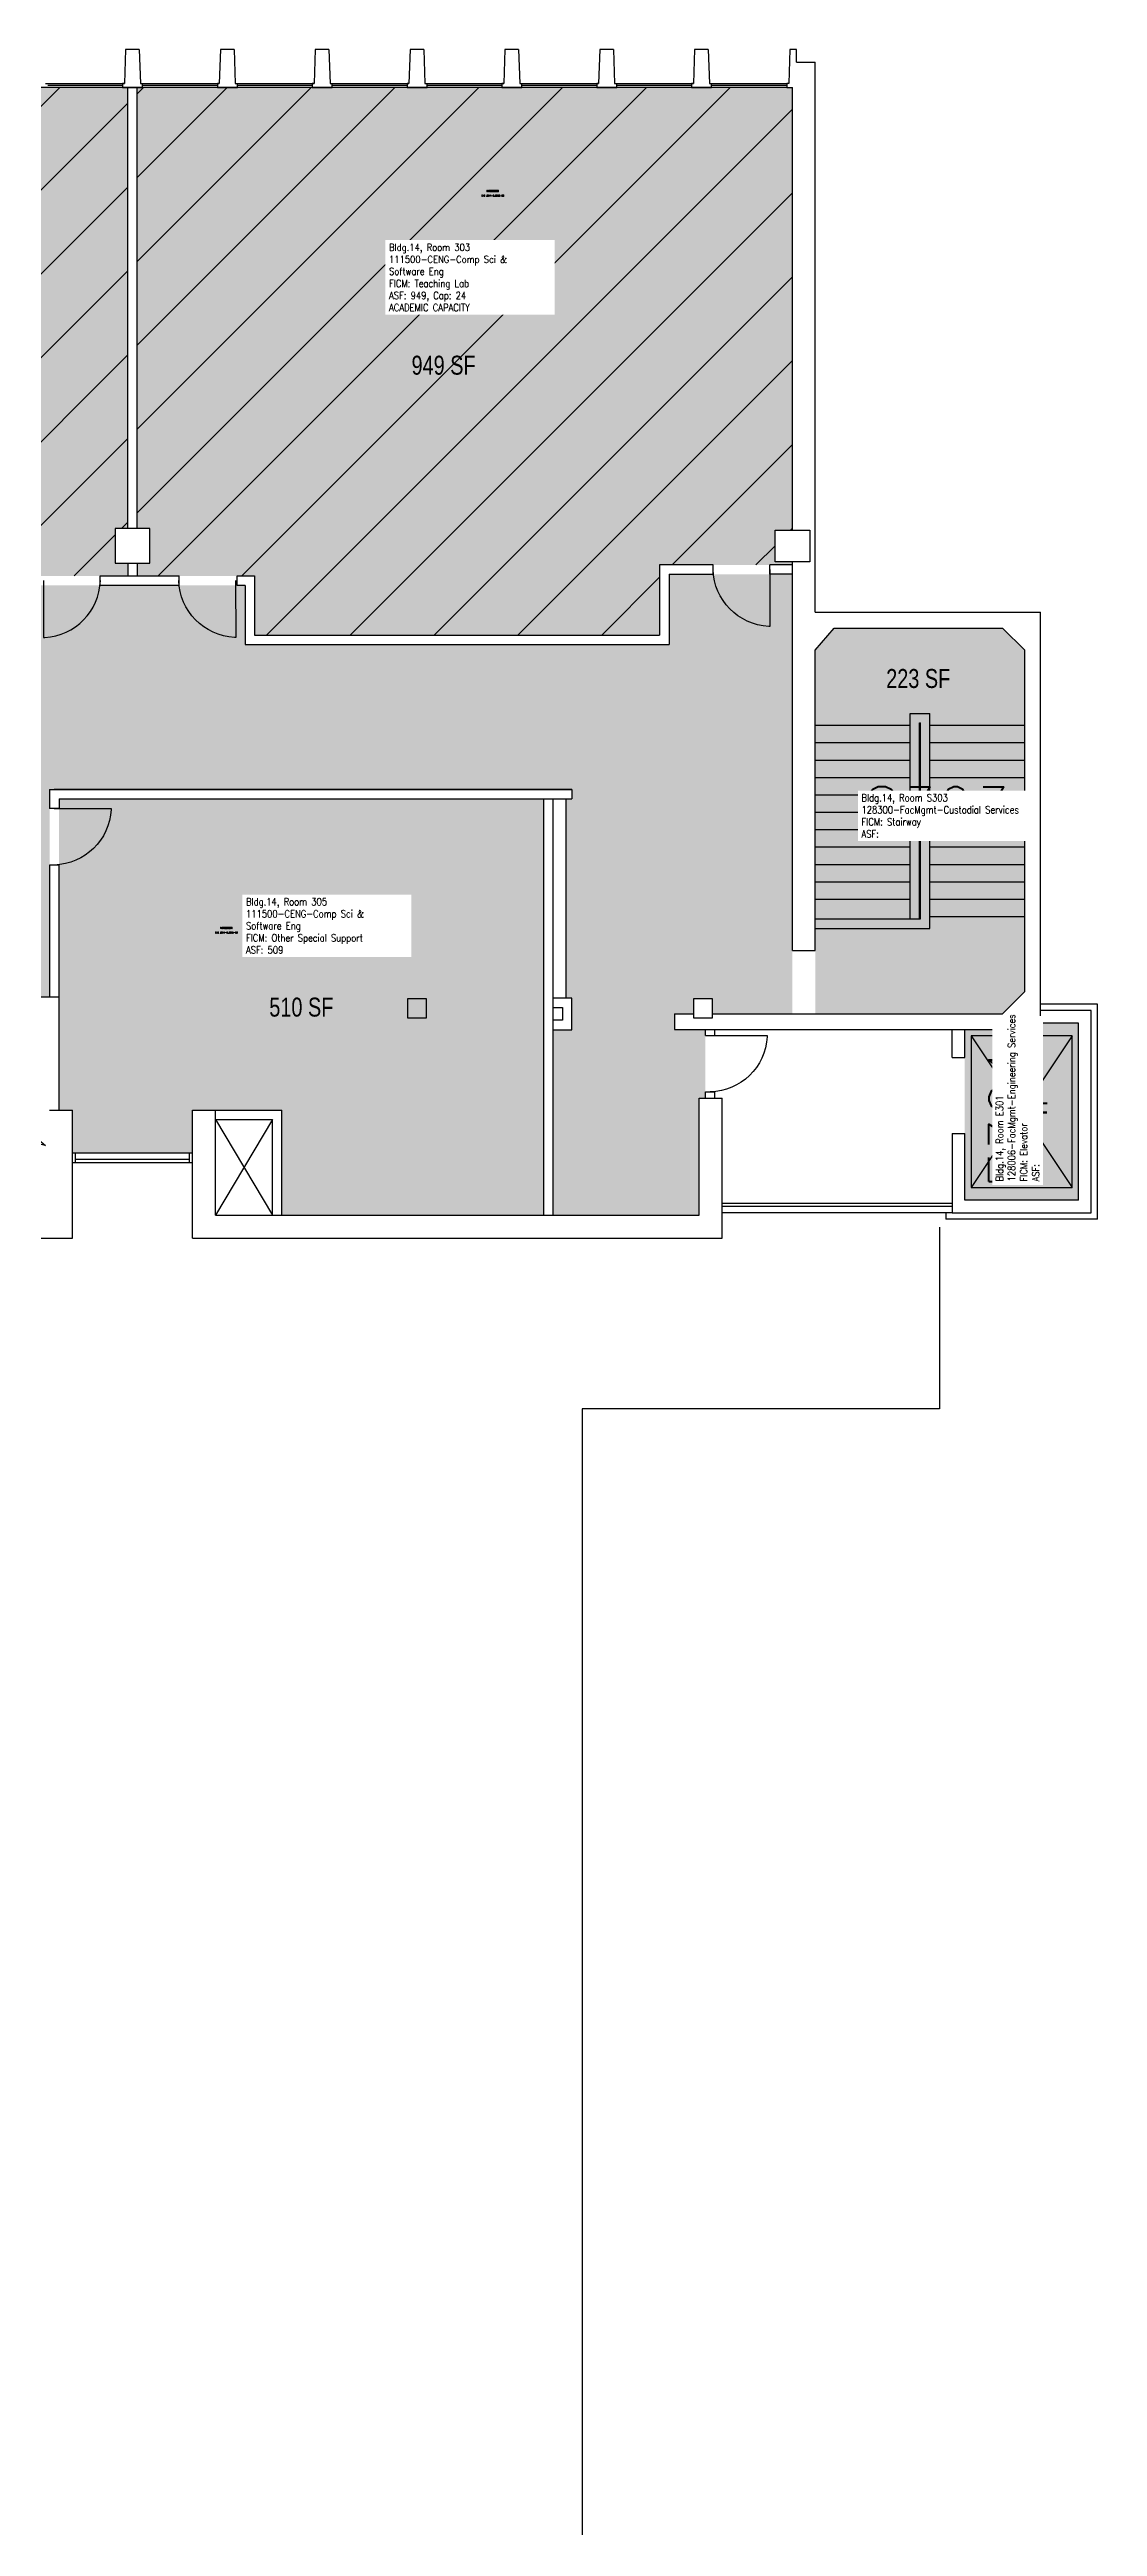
# Model space of a CAD drawing. Header units: inches. Extents: x -550 to 2079, y -844 to 2291.
# Drawn here: x 510 to 1173, y 723 to 2290 of the extents above; entities that cross this region are included whole.
import ezdxf
from ezdxf.enums import TextEntityAlignment as Align

# ---------------------------------------------------------------- set-up
doc = ezdxf.new("R2010")
doc.units = ezdxf.units.IN
doc.header["$LTSCALE"] = 100
doc.header["$MEASUREMENT"] = 0
doc.layers.get('0').update_dxf_attribs({"linetype": 'CONTINUOUS'})
for name, color, linetype in [('A-DOOR', 2, 'CONTINUOUS'), ('A-FLOR', 3, 'CONTINUOUS'), ('A-GLAZ', 1, 'CONTINUOUS'), ('A-GLAZ-SILL', 2, 'CONTINUOUS'), ('A-IDEN-CNUM', 7, 'CONTINUOUS'), ('A-IDEN-ICON', 4, 'CONTINUOUS'), ('A-IDEN-RNUM', 7, 'CONTINUOUS'), ('A-IDEN-SNUM', 4, 'CONTINUOUS'), ('A-IDEN-VNUM', 4, 'CONTINUOUS'), ('A-ROOF', 2, 'CONTINUOUS'), ('A-SITE', 3, 'CONTINUOUS'), ('A-WALL', 5, 'CONTINUOUS'), ('AREA-TEXT', 3, 'CONTINUOUS'), ('Rooms-Capacity', 4, 'CONTINUOUS'), ('Rooms-Category-Color', 7, 'CONTINUOUS'), ('Rooms-College-Color', 7, 'CONTINUOUS'), ('Rooms-Department-Color', 7, 'CONTINUOUS'), ('Rooms-Division-Color', 7, 'CONTINUOUS'), ('Rooms-Information', 7, 'CONTINUOUS')]:
    doc.layers.add(name, color=color, linetype=linetype)
doc.styles.add('AREA', font='arial.ttf', dxfattribs={"width": 0.75, "height": 18})
doc.styles.add('ROOMSNUMBER', font='TXT.SHX', dxfattribs={"height": 0.03})
doc.styles.add('ROOMVNUMBER', font='simplex.shx', dxfattribs={"width": 0.85})

# ---------------------------------------------------------------- blocks, each defined once
blk = doc.blocks.new('CPCUST')
for p, q in [((0.0262, -0.0408), (0.0446, -0.0406)), ((0.0297, -0.0341), (0.0376, -0.0302)), ((0.0376, -0.0302), (0.0533, -0.0324)), ((0.0446, -0.0406), (0.0543, -0.0505)), ((0.0533, -0.0324), (0.0745, -0.0479)), ((0.0171, -0.0639), (0.02, -0.0466)), ((0.0358, -0.0705), (0.0171, -0.0639)), ((0.1117, -0.0625), (0.0358, -0.0705)), ((0.0745, -0.0479), (0.1117, -0.0625))]:
    blk.add_line(p, q)
at = {"const_width": 0.015}
blk.add_lwpolyline([(-0.03, 0.05), (0.01, -0.0193)], dxfattribs=at)
at = {"const_width": 0.0075}
blk.add_lwpolyline([(-0.0332, 0.0481, 1), (-0.0268, 0.0519, 1)], format="xyb", close=True, dxfattribs=at)
blk.add_circle((0.0158, -0.0313), 0.0141)

msp = doc.modelspace()

# ---------------------------------------------------------------- hatches: boundary and pattern name
at = {"layer": 'Rooms-Capacity'}
h = msp.add_hatch(dxfattribs=at)
h.set_pattern_fill('ANSI31', color=256, scale=300, style=0)
h.paths.add_polyline_path([(145.5, 2266.5), (559.5, 2266.5), (559.5, 1987.5), (551.5, 1987.5), (551.5, 1965.5), (559.5, 1965.5), (559.5, 1957.5), (482.2, 1957.5), (482.2, 1920), (227.2, 1920), (227.2, 1957.5), (145.5, 1957.5), (145.5, 1965.5), (153.5, 1965.5), (153.5, 1987.5), (145.5, 1987.5)])
h = msp.add_hatch(dxfattribs=at)
h.set_pattern_fill('ANSI31', color=256, scale=300, style=0)
h.paths.add_polyline_path([(565.5, 2266.5), (980, 2266.5), (980, 1986.5), (969, 1986.5), (969, 1966.5), (980, 1966.5), (980, 1964.5), (896, 1964.5), (896, 1920), (639.7, 1920), (639.7, 1957.5), (565.5, 1957.5), (565.5, 1965.5), (573.5, 1965.5), (573.5, 1987.5), (565.5, 1987.5)])
at = {"layer": 'Rooms-Category-Color', "true_color": 0xe3f498}
for points in [[(145.5, 2266.5), (559.5, 2266.5), (559.5, 1987.5), (551.5, 1987.5), (551.5, 1965.5), (559.5, 1965.5), (559.5, 1957.5), (482.2, 1957.5), (482.2, 1920), (227.2, 1920), (227.2, 1957.5), (145.5, 1957.5), (145.5, 1965.5), (153.5, 1965.5), (153.5, 1987.5), (145.5, 1987.5)], [(565.5, 2266.5), (980, 2266.5), (980, 1986.5), (969, 1986.5), (969, 1966.5), (980, 1966.5), (980, 1964.5), (896, 1964.5), (896, 1920), (639.7, 1920), (639.7, 1957.5), (565.5, 1957.5), (565.5, 1965.5), (573.5, 1965.5), (573.5, 1987.5), (565.5, 1987.5)], [(516, 1816.4), (516, 1619.5), (524.5, 1619.5), (524.5, 1592.5), (600.5, 1592.5), (600.5, 1619.5), (657, 1619.5), (657, 1553), (822.5, 1553), (822.5, 1816.4)]]:
    msp.add_hatch(color=61, dxfattribs=at).paths.add_polyline_path(points)
at = {"layer": 'Rooms-Category-Color', "true_color": 0xadadad}
for points in [[(-275, 1958.5), (-192.8, 1958.5), (-192.8, 1914), (86.9, 1914), (86.9, 1951.5), (221.2, 1951.5), (221.2, 1914), (488.2, 1914), (488.2, 1951.5), (633.7, 1951.5), (633.7, 1914), (902, 1914), (902, 1958.5), (980, 1958.5), (980, 1680.5), (929.5, 1680.5), (929.5, 1690), (917.5, 1690), (917.5, 1680.5), (905.5, 1680.5), (905.5, 1670.5), (925, 1670.5), (925, 1627.2), (921, 1627.2), (921, 1553), (828.5, 1553), (828.5, 1670.4), (840.5, 1670.4), (840.5, 1690.4), (836.6, 1690.4), (836.6, 1816.4), (840.5, 1816.4), (840.5, 1822.4), (510, 1822.4), (510, 1691), (454, 1691), (454, 1673), (352.5, 1673), (352.5, 1691), (195, 1691), (195, 1822.4), (-172.5, 1822.4), (-172.5, 1816.4), (-160.5, 1816.4), (-160.5, 1690), (-224.5, 1690), (-224.5, 1680.5), (-275, 1680.5)], [(994.5, 1720.5), (994.5, 1680.5), (1113, 1680.5), (1127, 1694.5), (1127, 1910.5), (1113, 1924.5), (1006.5, 1924.5), (994.5, 1910.5)], [(1089, 1652.8), (1089, 1670.5), (1137, 1670.5), (1137, 1674.5), (1161, 1674.5), (1161, 1562.5), (1089, 1562.5)]]:
    msp.add_hatch(color=253, dxfattribs=at).paths.add_polyline_path(points)
at = {"layer": 'Rooms-College-Color', "true_color": 0x99d7b2}
for points in [[(145.5, 2266.5), (559.5, 2266.5), (559.5, 1987.5), (551.5, 1987.5), (551.5, 1965.5), (559.5, 1965.5), (559.5, 1957.5), (482.2, 1957.5), (482.2, 1920), (227.2, 1920), (227.2, 1957.5), (145.5, 1957.5), (145.5, 1965.5), (153.5, 1965.5), (153.5, 1987.5), (145.5, 1987.5)], [(565.5, 2266.5), (980, 2266.5), (980, 1986.5), (969, 1986.5), (969, 1966.5), (980, 1966.5), (980, 1964.5), (896, 1964.5), (896, 1920), (639.7, 1920), (639.7, 1957.5), (565.5, 1957.5), (565.5, 1965.5), (573.5, 1965.5), (573.5, 1987.5), (565.5, 1987.5)], [(516, 1816.4), (516, 1619.5), (524.5, 1619.5), (524.5, 1592.5), (600.5, 1592.5), (600.5, 1619.5), (657, 1619.5), (657, 1553), (822.5, 1553), (822.5, 1816.4)]]:
    msp.add_hatch(color=253, dxfattribs=at).paths.add_polyline_path(points)
at = {"layer": 'Rooms-College-Color', "true_color": 0xadadad}
for points in [[(-275, 1958.5), (-192.8, 1958.5), (-192.8, 1914), (86.9, 1914), (86.9, 1951.5), (221.2, 1951.5), (221.2, 1914), (488.2, 1914), (488.2, 1951.5), (633.7, 1951.5), (633.7, 1914), (902, 1914), (902, 1958.5), (980, 1958.5), (980, 1680.5), (929.5, 1680.5), (929.5, 1690), (917.5, 1690), (917.5, 1680.5), (905.5, 1680.5), (905.5, 1670.5), (925, 1670.5), (925, 1627.2), (921, 1627.2), (921, 1553), (828.5, 1553), (828.5, 1670.4), (840.5, 1670.4), (840.5, 1690.4), (836.6, 1690.4), (836.6, 1816.4), (840.5, 1816.4), (840.5, 1822.4), (510, 1822.4), (510, 1691), (454, 1691), (454, 1673), (352.5, 1673), (352.5, 1691), (195, 1691), (195, 1822.4), (-172.5, 1822.4), (-172.5, 1816.4), (-160.5, 1816.4), (-160.5, 1690), (-224.5, 1690), (-224.5, 1680.5), (-275, 1680.5)], [(994.5, 1720.5), (994.5, 1680.5), (1113, 1680.5), (1127, 1694.5), (1127, 1910.5), (1113, 1924.5), (1006.5, 1924.5), (994.5, 1910.5)], [(1089, 1652.8), (1089, 1670.5), (1137, 1670.5), (1137, 1674.5), (1161, 1674.5), (1161, 1562.5), (1089, 1562.5)]]:
    msp.add_hatch(color=253, dxfattribs=at).paths.add_polyline_path(points)
at = {"layer": 'Rooms-Department-Color', "true_color": 0x99d7b2}
for points in [[(145.5, 2266.5), (559.5, 2266.5), (559.5, 1987.5), (551.5, 1987.5), (551.5, 1965.5), (559.5, 1965.5), (559.5, 1957.5), (482.2, 1957.5), (482.2, 1920), (227.2, 1920), (227.2, 1957.5), (145.5, 1957.5), (145.5, 1965.5), (153.5, 1965.5), (153.5, 1987.5), (145.5, 1987.5)], [(565.5, 2266.5), (980, 2266.5), (980, 1986.5), (969, 1986.5), (969, 1966.5), (980, 1966.5), (980, 1964.5), (896, 1964.5), (896, 1920), (639.7, 1920), (639.7, 1957.5), (565.5, 1957.5), (565.5, 1965.5), (573.5, 1965.5), (573.5, 1987.5), (565.5, 1987.5)], [(516, 1816.4), (516, 1619.5), (524.5, 1619.5), (524.5, 1592.5), (600.5, 1592.5), (600.5, 1619.5), (657, 1619.5), (657, 1553), (822.5, 1553), (822.5, 1816.4)]]:
    msp.add_hatch(color=253, dxfattribs=at).paths.add_polyline_path(points)
at = {"layer": 'Rooms-Department-Color', "true_color": 0xacacac}
for points in [[(-275, 1958.5), (-192.8, 1958.5), (-192.8, 1914), (86.9, 1914), (86.9, 1951.5), (221.2, 1951.5), (221.2, 1914), (488.2, 1914), (488.2, 1951.5), (633.7, 1951.5), (633.7, 1914), (902, 1914), (902, 1958.5), (980, 1958.5), (980, 1680.5), (929.5, 1680.5), (929.5, 1690), (917.5, 1690), (917.5, 1680.5), (905.5, 1680.5), (905.5, 1670.5), (925, 1670.5), (925, 1627.2), (921, 1627.2), (921, 1553), (828.5, 1553), (828.5, 1670.4), (840.5, 1670.4), (840.5, 1690.4), (836.6, 1690.4), (836.6, 1816.4), (840.5, 1816.4), (840.5, 1822.4), (510, 1822.4), (510, 1691), (454, 1691), (454, 1673), (352.5, 1673), (352.5, 1691), (195, 1691), (195, 1822.4), (-172.5, 1822.4), (-172.5, 1816.4), (-160.5, 1816.4), (-160.5, 1690), (-224.5, 1690), (-224.5, 1680.5), (-275, 1680.5)], [(994.5, 1720.5), (994.5, 1680.5), (1113, 1680.5), (1127, 1694.5), (1127, 1910.5), (1113, 1924.5), (1006.5, 1924.5), (994.5, 1910.5)], [(1089, 1652.8), (1089, 1670.5), (1137, 1670.5), (1137, 1674.5), (1161, 1674.5), (1161, 1562.5), (1089, 1562.5)]]:
    msp.add_hatch(color=253, dxfattribs=at).paths.add_polyline_path(points)
at = {"layer": 'Rooms-Division-Color', "true_color": 0x99d7b2}
for points in [[(145.5, 2266.5), (559.5, 2266.5), (559.5, 1987.5), (551.5, 1987.5), (551.5, 1965.5), (559.5, 1965.5), (559.5, 1957.5), (482.2, 1957.5), (482.2, 1920), (227.2, 1920), (227.2, 1957.5), (145.5, 1957.5), (145.5, 1965.5), (153.5, 1965.5), (153.5, 1987.5), (145.5, 1987.5)], [(565.5, 2266.5), (980, 2266.5), (980, 1986.5), (969, 1986.5), (969, 1966.5), (980, 1966.5), (980, 1964.5), (896, 1964.5), (896, 1920), (639.7, 1920), (639.7, 1957.5), (565.5, 1957.5), (565.5, 1965.5), (573.5, 1965.5), (573.5, 1987.5), (565.5, 1987.5)], [(516, 1816.4), (516, 1619.5), (524.5, 1619.5), (524.5, 1592.5), (600.5, 1592.5), (600.5, 1619.5), (657, 1619.5), (657, 1553), (822.5, 1553), (822.5, 1816.4)]]:
    msp.add_hatch(color=253, dxfattribs=at).paths.add_polyline_path(points)
at = {"layer": 'Rooms-Division-Color', "true_color": 0xadadad}
for points in [[(-275, 1958.5), (-192.8, 1958.5), (-192.8, 1914), (86.9, 1914), (86.9, 1951.5), (221.2, 1951.5), (221.2, 1914), (488.2, 1914), (488.2, 1951.5), (633.7, 1951.5), (633.7, 1914), (902, 1914), (902, 1958.5), (980, 1958.5), (980, 1680.5), (929.5, 1680.5), (929.5, 1690), (917.5, 1690), (917.5, 1680.5), (905.5, 1680.5), (905.5, 1670.5), (925, 1670.5), (925, 1627.2), (921, 1627.2), (921, 1553), (828.5, 1553), (828.5, 1670.4), (840.5, 1670.4), (840.5, 1690.4), (836.6, 1690.4), (836.6, 1816.4), (840.5, 1816.4), (840.5, 1822.4), (510, 1822.4), (510, 1691), (454, 1691), (454, 1673), (352.5, 1673), (352.5, 1691), (195, 1691), (195, 1822.4), (-172.5, 1822.4), (-172.5, 1816.4), (-160.5, 1816.4), (-160.5, 1690), (-224.5, 1690), (-224.5, 1680.5), (-275, 1680.5)], [(994.5, 1720.5), (994.5, 1680.5), (1113, 1680.5), (1127, 1694.5), (1127, 1910.5), (1113, 1924.5), (1006.5, 1924.5), (994.5, 1910.5)], [(1089, 1652.8), (1089, 1670.5), (1137, 1670.5), (1137, 1674.5), (1161, 1674.5), (1161, 1562.5), (1089, 1562.5)]]:
    msp.add_hatch(color=253, dxfattribs=at).paths.add_polyline_path(points)

# ---------------------------------------------------------------- linework, layer by layer
at = {"layer": 'A-DOOR'}
for points in [[(965.8, 1961.5), (965.8, 1925.5), (965, 1925.5, -0.387439), (929.8, 1961.5, -0.414214)], [(506.2, 1954.5), (506.2, 1918.5), (507, 1918.5, 0.387439), (542.2, 1954.5, 0.414214)], [(627.7, 1954.6), (627.8, 1918.6), (627, 1918.6, -0.387439), (591.7, 1954.6, -0.414214)], [(513, 1810.4), (549, 1810.4), (549, 1809.7, -0.39192), (513, 1774.6, -0.414214)], [(928, 1666.8), (964, 1666.8), (964, 1666, -0.39192), (928, 1631, -0.414214)]]:
    msp.add_lwpolyline(points, format="xyb", dxfattribs=at)
at = {"layer": 'A-FLOR'}
for p, q in [((994.5, 1863), (1054.5, 1863)), ((994.5, 1852), (1054.5, 1852)), ((1067, 1863), (1127, 1863)), ((1067, 1852), (1127, 1852)), ((994.5, 1841), (1054.5, 1841)), ((1067, 1841), (1127, 1841)), ((994.5, 1830), (1054.5, 1830)), ((994.5, 1819), (1054.5, 1819)), ((1067, 1830), (1127, 1830)), ((1067, 1819), (1127, 1819)), ((994.5, 1808), (1054.5, 1808)), ((1067, 1808), (1127, 1808)), ((994.5, 1797), (1054.5, 1797)), ((1067, 1797), (1127, 1797)), ((994.5, 1786), (1054.5, 1786)), ((994.5, 1775), (1054.5, 1775)), ((1067, 1786), (1127, 1786)), ((1067, 1775), (1127, 1775)), ((994.5, 1764), (1054.5, 1764)), ((1067, 1764), (1127, 1764)), ((994.5, 1753), (1054.5, 1753)), ((1067, 1753), (1127, 1753)), ((1067, 1742), (1127, 1742)), ((1093, 1666.5), (1157, 1570.5)), ((1157, 1666.5), (1093, 1570.5)), ((1157, 1666.5), (1093, 1666.5)), ((1093, 1666.5), (1093, 1570.5)), ((1157, 1570.5), (1157, 1666.5)), ((651, 1613.5), (615, 1553)), ((615, 1613.5), (651, 1553)), ((1093, 1570.5), (1157, 1570.5))]:
    msp.add_line(p, q, dxfattribs=at)
msp.add_lwpolyline([(836.6, 1816.4), (836.6, 1690.4)], dxfattribs=at)
at = {"layer": 'A-GLAZ'}
for p, q in [((556.2, 2267.7), (508.9, 2267.7)), ((616.2, 2267.7), (568.9, 2267.7)), ((676.2, 2267.7), (628.9, 2267.7)), ((736.2, 2267.7), (688.9, 2267.7)), ((796.2, 2267.7), (748.9, 2267.7)), ((856.2, 2267.7), (808.9, 2267.7)), ((916.2, 2267.7), (868.9, 2267.7)), ((976.4, 2267.7), (928.9, 2267.7)), ((526.5, 1588.5), (598.5, 1588.5))]:
    msp.add_line(p, q, dxfattribs=at)
at = {"layer": 'A-GLAZ-SILL'}
for p, q in [((976.4, 2266.5), (-271.2, 2266.5)), ((507.5, 2269.1), (557.4, 2269.1)), ((567.5, 2269.1), (617.4, 2269.1)), ((627.5, 2269.1), (677.4, 2269.1)), ((687.5, 2269.1), (737.4, 2269.1)), ((747.5, 2269.1), (797.4, 2269.1)), ((807.5, 2269.1), (857.4, 2269.1)), ((867.5, 2269.1), (917.4, 2269.1)), ((927.5, 2269.1), (976.4, 2269.1)), ((526.5, 1592.5), (598.5, 1592.5)), ((526.5, 1586.5), (598.5, 1586.5))]:
    msp.add_line(p, q, dxfattribs=at)
at = {"layer": 'A-ROOF'}
for p, q in [((1073, 1545.5), (1073, 1430.5)), ((1073, 1430.5), (847, 1430.5)), ((847, 1430.5), (847, 12.5))]:
    msp.add_line(p, q, dxfattribs=at)
at = {"layer": 'A-SITE'}
for p, q in [((1173, 1686.5), (1137, 1686.5)), ((1173, 1550.5), (1173, 1686.5)), ((1081, 1560.5), (935.5, 1560.5)), ((1081, 1558.5), (935.5, 1558.5)), ((1081, 1554.5), (935.5, 1554.5)), ((1077, 1554.5), (1077, 1550.5)), ((1173, 1550.5), (1077, 1550.5))]:
    msp.add_line(p, q, dxfattribs=at)
at = {"layer": 'A-WALL'}
for p, q in [((558.1, 2290.5), (557.4, 2269.1)), ((566.8, 2290.5), (558.1, 2290.5)), ((566.8, 2290.5), (567.5, 2269.1)), ((618.1, 2290.5), (617.4, 2269.1)), ((626.8, 2290.5), (618.1, 2290.5)), ((626.8, 2290.5), (627.5, 2269.1)), ((678.1, 2290.5), (677.4, 2269.1)), ((686.8, 2290.5), (678.1, 2290.5)), ((686.8, 2290.5), (687.5, 2269.1)), ((738.1, 2290.5), (737.4, 2269.1)), ((746.8, 2290.5), (738.1, 2290.5)), ((746.8, 2290.5), (747.5, 2269.1)), ((798.1, 2290.5), (797.4, 2269.1)), ((806.8, 2290.5), (798.1, 2290.5)), ((806.8, 2290.5), (807.5, 2269.1)), ((858.1, 2290.5), (857.4, 2269.1)), ((866.8, 2290.5), (858.1, 2290.5)), ((866.8, 2290.5), (867.5, 2269.1)), ((918.1, 2290.5), (917.4, 2269.1)), ((926.8, 2290.5), (918.1, 2290.5)), ((926.8, 2290.5), (927.5, 2269.1)), ((978.4, 2290.5), (977.7, 2269.1)), ((982.5, 2290.5), (978.4, 2290.5)), ((982.5, 2282.5), (982.5, 2290.5)), ((982.5, 2282.5), (994.5, 2282.5)), ((994.5, 1934.5), (994.5, 2282.5)), ((557.4, 2269.1), (556.2, 2269.1)), ((556.2, 2269.1), (556.2, 2266.5)), ((556.2, 2266.5), (568.9, 2266.5)), ((559.5, 1987.5), (559.5, 2266.5)), ((565.5, 1987.5), (565.5, 2266.5)), ((567.5, 2269.1), (568.9, 2269.1)), ((568.9, 2266.5), (568.9, 2269.1)), ((617.4, 2269.1), (616.2, 2269.1)), ((616.2, 2269.1), (616.2, 2266.5)), ((616.2, 2266.5), (628.9, 2266.5)), ((627.5, 2269.1), (628.9, 2269.1)), ((628.9, 2266.5), (628.9, 2269.1)), ((677.4, 2269.1), (676.2, 2269.1)), ((676.2, 2269.1), (676.2, 2266.5)), ((676.2, 2266.5), (688.9, 2266.5)), ((687.5, 2269.1), (688.9, 2269.1)), ((688.9, 2266.5), (688.9, 2269.1)), ((737.4, 2269.1), (736.2, 2269.1)), ((736.2, 2269.1), (736.2, 2266.5)), ((736.2, 2266.5), (748.9, 2266.5)), ((747.5, 2269.1), (748.9, 2269.1)), ((748.9, 2266.5), (748.9, 2269.1)), ((797.4, 2269.1), (796.2, 2269.1)), ((796.2, 2269.1), (796.2, 2266.5)), ((796.2, 2266.5), (808.9, 2266.5)), ((807.5, 2269.1), (808.9, 2269.1)), ((808.9, 2266.5), (808.9, 2269.1)), ((857.4, 2269.1), (856.2, 2269.1)), ((856.2, 2269.1), (856.2, 2266.5)), ((856.2, 2266.5), (868.9, 2266.5)), ((867.5, 2269.1), (868.9, 2269.1)), ((868.9, 2266.5), (868.9, 2269.1)), ((916.2, 2269.1), (916.2, 2266.5)), ((917.4, 2269.1), (916.2, 2269.1)), ((916.2, 2266.5), (928.9, 2266.5)), ((927.5, 2269.1), (928.9, 2269.1)), ((928.9, 2266.5), (928.9, 2269.1)), ((977.7, 2269.1), (976.4, 2269.1)), ((976.4, 2269.1), (976.4, 2266.5)), ((976.4, 2266.5), (980, 2266.5)), ((980, 1986.5), (980, 2266.5)), ((573.5, 1987.5), (551.5, 1987.5)), ((551.5, 1987.5), (551.5, 1965.5)), ((573.5, 1965.5), (573.5, 1987.5)), ((969, 1986.5), (991, 1986.5)), ((969, 1966.5), (969, 1986.5)), ((991, 1986.5), (991, 1966.5)), ((551.5, 1965.5), (573.5, 1965.5)), ((559.5, 1965.5), (559.5, 1957.5)), ((565.5, 1965.5), (565.5, 1957.5)), ((929.8, 1958.5), (929.8, 1964.5)), ((980, 1964.5), (965.8, 1964.5)), ((965.8, 1958.5), (965.8, 1964.5)), ((991, 1966.5), (969, 1966.5)), ((980, 1720.5), (980, 1966.5)), ((542, 1951.5), (542, 1957.5)), ((592, 1951.5), (542, 1951.5)), ((592, 1951.5), (592, 1957.5)), ((628.8, 1951.5), (628.8, 1957.5)), ((633.7, 1951.5), (628.8, 1951.5)), ((633.7, 1951.5), (633.7, 1914)), ((639.7, 1957.5), (639.7, 1920)), ((902, 1958.5), (929.8, 1958.5)), ((902, 1958.5), (902, 1914)), ((980, 1958.5), (965.8, 1958.5)), ((994.5, 1934.5), (1137, 1934.5)), ((1137, 1670.5), (1137, 1934.5)), ((633.7, 1914), (902, 1914)), ((639.7, 1920), (896, 1920)), ((994.5, 1910.5), (1006.5, 1924.5)), ((1006.5, 1924.5), (1113, 1924.5)), ((1113, 1924.5), (1127, 1910.5)), ((994.5, 1720.5), (994.5, 1910.5)), ((1127, 1694.5), (1127, 1910.5)), ((1054.5, 1740.5), (1054.5, 1870.5)), ((1054.5, 1870.5), (1067, 1870.5)), ((1067, 1734.5), (1067, 1870.5)), ((1060.5, 1740.5), (1060.5, 1864.5)), ((1060.5, 1864.5), (1061, 1864.5)), ((1061, 1740.5), (1061, 1864.5)), ((994.5, 1740.5), (1061, 1740.5)), ((994.5, 1734.5), (1067, 1734.5)), ((980, 1720.5), (994.5, 1720.5)), ((1127, 1694.5), (1113, 1680.5)), ((516, 1691), (454, 1691)), ((516, 1619.5), (516, 1691)), ((736.5, 1690), (736.5, 1678)), ((748.5, 1690), (736.5, 1690)), ((736.5, 1678), (748.5, 1678)), ((748.5, 1678), (748.5, 1690)), ((905.5, 1680.5), (905.5, 1670.5)), ((905.5, 1680.5), (917.5, 1680.5)), ((917.5, 1690), (917.5, 1678)), ((929.5, 1690), (917.5, 1690)), ((917.5, 1678), (929.5, 1678)), ((929.5, 1678), (929.5, 1690)), ((929.5, 1680.5), (1113, 1680.5)), ((1169, 1682.5), (1137, 1682.5)), ((1169, 1554.5), (1169, 1682.5)), ((905.5, 1670.5), (1137, 1670.5)), ((925, 1666.8), (925, 1670.5)), ((925, 1666.8), (931, 1666.8)), ((931, 1666.8), (931, 1670.5)), ((1089, 1652.8), (1089, 1670.5)), ((1161, 1674.5), (1137, 1674.5)), ((1161, 1562.5), (1161, 1674.5)), ((1081, 1652.8), (1089, 1652.8)), ((925, 1627.2), (925, 1631)), ((925, 1631), (931, 1631)), ((931, 1627.2), (931, 1631)), ((510, 1619.5), (524.5, 1619.5)), ((524.5, 1538.5), (524.5, 1619.5)), ((600.5, 1538.5), (600.5, 1619.5)), ((600.5, 1619.5), (615, 1619.5)), ((615, 1619.5), (657, 1619.5)), ((615, 1553), (615, 1619.5)), ((657, 1553), (657, 1619.5)), ((921, 1627.2), (935.5, 1627.2)), ((921, 1553), (921, 1627.2)), ((935.5, 1538.5), (935.5, 1627.2)), ((615, 1613.5), (651, 1613.5)), ((651, 1553), (651, 1613.5)), ((1081, 1604.8), (1081, 1554.5)), ((1081, 1604.8), (1089, 1604.8)), ((1089, 1562.5), (1089, 1604.8)), ((524.5, 1592.5), (526.5, 1592.5)), ((524.5, 1586.5), (526.5, 1586.5)), ((526.5, 1586.5), (526.5, 1592.5)), ((598.5, 1586.5), (598.5, 1592.5)), ((598.5, 1592.5), (600.5, 1592.5)), ((598.5, 1586.5), (600.5, 1586.5)), ((615, 1553), (921, 1553)), ((1081, 1554.5), (1169, 1554.5)), ((1161, 1562.5), (1089, 1562.5)), ((180.5, 1538.5), (524.5, 1538.5)), ((600.5, 1538.5), (935.5, 1538.5))]:
    msp.add_line(p, q, dxfattribs=at)
for points in [[(929.8, 1964.5), (896, 1964.5)], [(896, 1964.5), (896, 1920)], [(542, 1957.5), (592, 1957.5)], [(628.8, 1957.5), (639.7, 1957.5)], [(510, 1822.4), (510, 1810.4)], [(510, 1822.4), (840.5, 1822.4)], [(840.5, 1822.4), (513, 1822.4)], [(840.5, 1822.4), (840.5, 1816.4)], [(516, 1810.4), (510, 1810.4)], [(516, 1816.4), (516, 1810.4)], [(516, 1816.4), (840.5, 1816.4)], [(822.5, 1816.4), (822.5, 1553)], [(828.5, 1816.4), (828.5, 1553)], [(510, 1774.6), (510, 1691)], [(516, 1774.6), (510, 1774.6)], [(516, 1691), (516, 1774.6)], [(828.5, 1670.4), (828.5, 1670.4), (840.5, 1670.4), (840.5, 1690.4), (828.5, 1690.4)], [(828.5, 1684.4), (828.5, 1684.4), (834.5, 1684.4), (834.5, 1676.4), (828.5, 1676.4)], [(1081, 1652.8), (1081, 1670.5), (1137, 1670.5), (1137, 1682.5)]]:
    msp.add_lwpolyline(points, dxfattribs=at)

# ---------------------------------------------------------------- block references
at = {"layer": 'A-IDEN-ICON', "xscale": 360.0000000014619, "yscale": 360.0000000014619, "zscale": 360.0000000014619, "rotation": 341.5371971224709}
msp.add_blockref('CPCUST', (476.5, 1631.2), dxfattribs=at)

# ---------------------------------------------------------------- texts
at = {"layer": 'A-IDEN-CNUM', "style": 'ROOMSNUMBER', "width": 0.85}
for s, p in [('CAD #014-0_0303-00', (790.4, 2198)), ('CAD #014-0_S303-00', (1075.2, 1805.5)), ('CAD #014-0_0305-00', (621.9, 1731.8))]:
    msp.add_text(s, height=1, rotation=360, dxfattribs=at).set_placement(p, align=Align.MIDDLE)
msp.add_text('CAD #014-0_0E20-01', height=1, rotation=360, dxfattribs=at).set_placement((1122.7, 1594.3))
at = {"layer": 'A-IDEN-RNUM', "style": 'ROOMSNUMBER', "width": 0.85}
for s, p in [('0303-00', (790.4, 2201)), ('S303-00', (1075.2, 1808.5)), ('0305-00', (621.9, 1734.8))]:
    msp.add_text(s, height=1, rotation=360, dxfattribs=at).set_placement(p, align=Align.MIDDLE)
msp.add_text('E301-00', height=1, rotation=360, dxfattribs=at).set_placement((1122.7, 1597.3))
at = {"layer": 'A-IDEN-SNUM', "style": 'ROOMSNUMBER', "width": 0.85}
for s, p in [('0140030300', (790.4, 2201)), ('0140S30300', (1075.2, 1808.5)), ('0140030500', (621.9, 1734.8))]:
    msp.add_text(s, height=1, rotation=360, dxfattribs=at).set_placement(p, align=Align.MIDDLE)
msp.add_text('0140E30100', height=1, rotation=360, dxfattribs=at).set_placement((1122.7, 1597.3))
at = {"layer": 'A-IDEN-VNUM', "style": 'ROOMVNUMBER', "width": 0.85}
for s, p in [('303', (759.7, 2141)), ('S303', (1071.6, 1808)), ('305', (669.2, 1734.6))]:
    msp.add_text(s, height=32, dxfattribs=at).set_placement(p, align=Align.MIDDLE_CENTER)
msp.add_text('E301', height=32, rotation=90, dxfattribs=at).set_placement((1120.2, 1615.8), align=Align.MIDDLE_CENTER)
at = {"layer": 'AREA-TEXT', "style": 'AREA', "width": 0.75}
for s, p in [('949 SF', (759.3, 2090.8)), ('223 SF', (1059.6, 1892.6)), ('510 SF', (669.3, 1684.7)), ('55 SF', (1125, 1618.5))]:
    msp.add_text(s, height=12, dxfattribs=at).set_placement(p, align=Align.MIDDLE_CENTER)

# ---------------------------------------------------------------- next in the draw order: texts
at = {"layer": 'Rooms-Information', "width": 102.4, "attachment_point": 7, "style": 'ROOMVNUMBER', "bg_fill": 3, "box_fill_scale": 1.5, "bg_fill_color": 256, "bg_fill_true_color": 13158600, "bg_fill_transparency": 0}
for s, insert, char_height in [('Bldg.14, Room 303^M^J111500-CENG-Comp Sci & Software Eng^M^JFICM: Teaching Lab^M^JASF: 949, Cap: 24^M^JACADEMIC CAPACITY', (724.8, 2125), 4.5714), ('Bldg.14, Room S303^M^J128300-FacMgmt-Custodial Services^M^JFICM: Stairway^M^JASF: ', (1023.7, 1792), 4.571), ('Bldg.14, Room 305^M^J111500-CENG-Comp Sci & Software Eng^M^JFICM: Other Special Support^M^JASF: 509', (634.3, 1718.6), 4.571)]:
    msp.add_mtext(s, dxfattribs=dict(at, insert=insert, char_height=char_height))
at = {"layer": 'Rooms-Information', "insert": (1136.2, 1574.4), "char_height": 4.571, "width": 102.4, "attachment_point": 7, "rotation": 90, "style": 'ROOMVNUMBER', "bg_fill": 3, "box_fill_scale": 1.5, "bg_fill_color": 256, "bg_fill_true_color": 13158600, "bg_fill_transparency": 0}
msp.add_mtext('Bldg.14, Room E301^M^J128006-FacMgmt-Engineering Services^M^JFICM: Elevator^M^JASF: ', dxfattribs=at)

doc.saveas('drawing.dxf')
